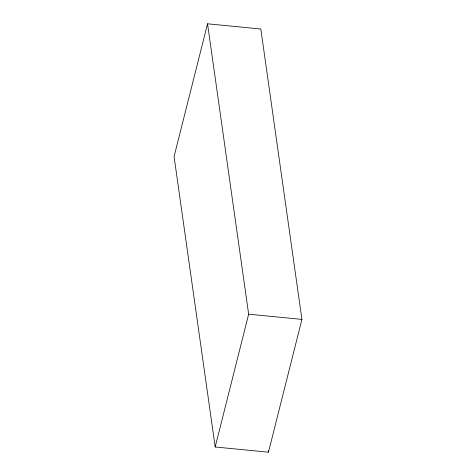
<?xml version="1.0" encoding="UTF-8"?>
<svg xmlns="http://www.w3.org/2000/svg" width="476" height="476" viewBox="0 0 476 476"><rect width="100%" height="100%" fill="white"/><g stroke="black" fill="none" stroke-linecap="round" stroke-linejoin="round"><path stroke-width="0.71" d="M207.542 23.8L174.073 156.604L215.188 446.988L268.458 452.2L301.927 319.396L260.812 29.012L207.542 23.8L248.656 314.184L215.188 446.988M248.656 314.184L301.927 319.396M268.25 450.73L268.458 452.2"/></g></svg>
